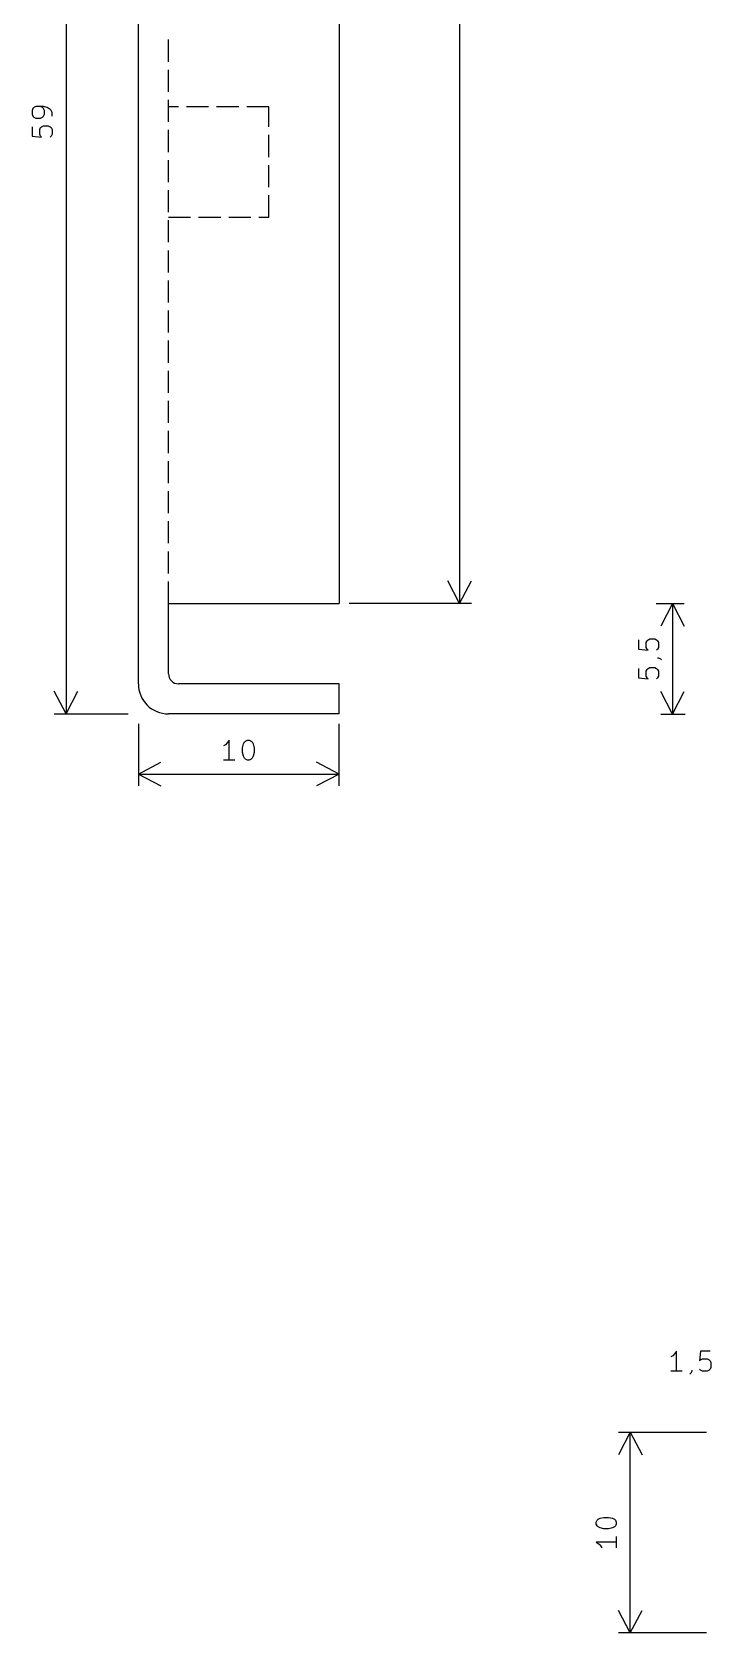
# Model space of a CAD drawing. Extents: x 111 to 500, y -217 to 4.
# Drawn here: x 137.2 to 171, y -212.1 to -132.3 of the extents above; entities that cross this region are included whole.
import ezdxf

# ---------------------------------------------------------------- set-up
doc = ezdxf.new("R2010")
doc.units = 0
doc.layers.add('BLACK', color=7, linetype='CONTINUOUS')

msp = doc.modelspace()

# ---------------------------------------------------------------- linework, layer by layer
at = {"layer": 'BLACK', "linetype": 'CONTINUOUS'}
for p, q in [((142.5, -164.8), (142.5, -49.8)), ((152.5, -53.8), (152.5, -160.8)), ((158.5, -53.8), (158.5, -160.8)), ((138.9, -107.3), (138.9, -166.3)), ((144, -133.8), (144, -132.7)), ((144, -135.3), (144, -134.2)), ((137.252438, -136.133333), (137.204819, -136.228571)), ((137.204819, -136.228571), (137.204819, -136.419047)), ((137.204819, -136.419047), (137.252438, -136.514285)), ((137.300057, -136.085714), (137.252438, -136.133333)), ((137.395295, -136.038095), (137.300057, -136.085714)), ((137.776247, -136.038095), (137.395295, -136.038095)), ((137.728628, -136.085714), (137.63339, -136.038095)), ((137.776247, -136.133333), (137.728628, -136.085714)), ((137.966723, -136.085714), (137.776247, -136.038095)), ((137.823866, -136.228571), (137.776247, -136.133333)), ((137.776247, -136.514285), (137.823866, -136.419047)), ((137.823866, -136.419047), (137.823866, -136.228571)), ((138.10958, -136.180952), (137.966723, -136.085714)), ((138.1572, -136.228571), (138.10958, -136.180952)), ((138.204819, -136.323809), (138.1572, -136.228571)), ((138.204819, -136.514285), (138.204819, -136.323809)), ((144, -136.8), (144, -135.7)), ((144.5, -136.05), (144, -136.05)), ((146, -136.05), (144.9, -136.05)), ((147.5, -136.05), (146.4, -136.05)), ((149, -136.05), (147.9, -136.05)), ((149, -137.05), (149, -136.05)), ((137.204819, -137.038095), (137.204819, -137.514285)), ((137.252438, -136.514285), (137.300057, -136.561904)), ((137.300057, -136.561904), (137.395295, -136.609523)), ((137.395295, -136.609523), (137.63339, -136.609523)), ((137.585771, -137.180952), (137.63339, -137.085714)), ((137.585771, -137.419047), (137.585771, -137.180952)), ((137.63339, -136.609523), (137.728628, -136.561904)), ((137.63339, -137.085714), (137.681009, -137.038095)), ((137.681009, -137.038095), (137.776247, -136.990476)), ((137.728628, -136.561904), (137.776247, -136.514285)), ((137.776247, -136.990476), (138.014342, -136.990476)), ((138.014342, -136.990476), (138.10958, -137.038095)), ((138.10958, -137.038095), (138.1572, -137.085714)), ((138.1572, -137.085714), (138.204819, -137.180952)), ((138.204819, -137.180952), (138.204819, -137.419047)), ((144, -138.3), (144, -137.2)), ((137.204819, -137.514285), (137.681009, -137.561904)), ((137.63339, -137.514285), (137.585771, -137.419047)), ((137.681009, -137.561904), (137.63339, -137.514285)), ((138.1572, -137.514285), (138.10958, -137.561904)), ((138.204819, -137.419047), (138.1572, -137.514285)), ((149, -138.55), (149, -137.45)), ((144, -139.8), (144, -138.7)), ((149, -140.05), (149, -138.95)), ((144, -141.3), (144, -140.2)), ((149, -141.55), (149, -140.45)), ((144, -141.55), (145.1, -141.55)), ((144, -142.8), (144, -141.7)), ((145.5, -141.55), (146.6, -141.55)), ((147, -141.55), (148.1, -141.55)), ((148.5, -141.55), (149, -141.55)), ((144, -144.3), (144, -143.2)), ((144, -145.8), (144, -144.7)), ((144, -147.3), (144, -146.2)), ((144, -148.8), (144, -147.7)), ((144, -150.3), (144, -149.2)), ((144, -151.8), (144, -150.7)), ((144, -153.3), (144, -152.2)), ((144, -154.8), (144, -153.7)), ((144, -156.3), (144, -155.2)), ((144, -157.8), (144, -156.7)), ((144, -159.3), (144, -158.2)), ((144, -160.8), (144, -159.7)), ((158.5, -160.8), (157.913579, -159.673496)), ((158.5, -160.8), (159.086421, -159.673496)), ((144, -164.3), (144, -160.8)), ((144, -160.8), (152.5, -160.8)), ((159.08642, -160.8), (153, -160.8)), ((168.293019, -160.806981), (169.689439, -160.806981)), ((169.103019, -160.806981), (168.516598, -161.933485)), ((169.103019, -160.806981), (169.103019, -166.306981)), ((169.103019, -160.806981), (169.68944, -161.933485)), ((167.407838, -162.6046), (167.407838, -163.08079)), ((167.78879, -162.747457), (167.836409, -162.652219)), ((167.78879, -162.985552), (167.78879, -162.747457)), ((167.836409, -162.652219), (167.884028, -162.6046)), ((167.884028, -162.6046), (167.979266, -162.556981)), ((167.979266, -162.556981), (168.217361, -162.556981)), ((168.217361, -162.556981), (168.312599, -162.6046)), ((168.312599, -162.6046), (168.360219, -162.652219)), ((168.360219, -162.652219), (168.407838, -162.747457)), ((168.407838, -162.747457), (168.407838, -162.985552)), ((167.407838, -163.08079), (167.884028, -163.128409)), ((167.836409, -163.08079), (167.78879, -162.985552)), ((167.884028, -163.128409), (167.836409, -163.08079)), ((168.360219, -163.08079), (168.312599, -163.128409)), ((168.407838, -162.985552), (168.360219, -163.08079)), ((168.360219, -163.509361), (168.407838, -163.509361)), ((168.407838, -163.509361), (168.503076, -163.55698)), ((167.407838, -164.033171), (167.407838, -164.509361)), ((167.78879, -164.176028), (167.836409, -164.08079)), ((167.78879, -164.414123), (167.78879, -164.176028)), ((167.836409, -164.08079), (167.884028, -164.033171)), ((167.884028, -164.033171), (167.979266, -163.985552)), ((167.979266, -163.985552), (168.217361, -163.985552)), ((168.217361, -163.985552), (168.312599, -164.033171)), ((168.312599, -164.033171), (168.360219, -164.08079)), ((168.360219, -164.08079), (168.407838, -164.176028)), ((168.407838, -164.176028), (168.407838, -164.414123)), ((168.503076, -163.55698), (168.550695, -163.604599)), ((152.5, -164.8), (144.5, -164.8)), ((152.5, -166.3), (152.5, -164.8)), ((167.407838, -164.509361), (167.884028, -164.55698)), ((167.836409, -164.509361), (167.78879, -164.414123)), ((167.884028, -164.55698), (167.836409, -164.509361)), ((168.360219, -164.509361), (168.312599, -164.55698)), ((168.407838, -164.414123), (168.360219, -164.509361)), ((138.9, -166.3), (138.313579, -165.173496)), ((138.9, -166.3), (139.486421, -165.173496)), ((169.103019, -166.306981), (168.516598, -165.180477)), ((169.103019, -166.306981), (169.68944, -165.180477)), ((138.31358, -166.3), (142, -166.3)), ((152.5, -166.3), (144, -166.3)), ((168.516599, -166.306981), (169.733019, -166.306981)), ((142.5, -166.8), (142.5, -169.88642)), ((152.5, -169.88642), (152.5, -166.8)), ((146.833333, -167.842914), (146.738095, -167.890533)), ((146.928571, -167.747676), (146.833333, -167.842914)), ((147.023809, -167.604819), (146.928571, -167.747676)), ((147.023809, -168.604819), (147.023809, -167.604819)), ((147.690476, -167.985771), (147.738095, -167.795295)), ((147.690476, -168.223866), (147.690476, -167.985771)), ((147.738095, -168.414342), (147.690476, -168.223866)), ((147.738095, -167.795295), (147.785714, -167.700057)), ((147.785714, -167.700057), (147.833333, -167.652438)), ((147.833333, -167.652438), (147.928571, -167.604819)), ((147.928571, -167.604819), (148.023809, -167.604819)), ((148.023809, -167.604819), (148.119047, -167.652438)), ((148.119047, -167.652438), (148.166666, -167.700057)), ((148.166666, -167.700057), (148.214285, -167.795295)), ((148.214285, -167.795295), (148.261904, -167.985771)), ((148.261904, -168.223866), (148.214285, -168.414342)), ((148.261904, -167.985771), (148.261904, -168.223866)), ((142.5, -169.3), (143.626504, -168.713579)), ((147.309523, -168.604819), (146.738095, -168.604819)), ((147.785714, -168.50958), (147.738095, -168.414342)), ((147.833333, -168.5572), (147.785714, -168.50958)), ((147.928571, -168.604819), (147.833333, -168.5572)), ((148.023809, -168.604819), (147.928571, -168.604819)), ((148.119047, -168.5572), (148.023809, -168.604819)), ((148.166666, -168.50958), (148.119047, -168.5572)), ((148.214285, -168.414342), (148.166666, -168.50958)), ((152.5, -169.3), (151.373496, -168.713579)), ((142.5, -169.3), (152.5, -169.3)), ((142.5, -169.3), (143.626504, -169.886421)), ((152.5, -169.3), (151.373496, -169.886421)), ((169.115238, -198.292914), (169.02, -198.340533)), ((169.210476, -198.197676), (169.115238, -198.292914)), ((169.305714, -198.054819), (169.210476, -198.197676)), ((169.305714, -199.054819), (169.305714, -198.054819)), ((170.49619, -198.054819), (170.448571, -198.531009)), ((170.448571, -198.531009), (170.49619, -198.48339)), ((170.97238, -198.054819), (170.49619, -198.054819)), ((170.49619, -198.48339), (170.591428, -198.435771)), ((170.591428, -198.435771), (170.829523, -198.435771)), ((170.829523, -198.435771), (170.924761, -198.48339)), ((170.924761, -198.48339), (170.97238, -198.531009)), ((170.97238, -198.531009), (171.019999, -198.626247)), ((171.019999, -198.626247), (171.019999, -198.864342)), ((169.591428, -199.054819), (169.02, -199.054819)), ((170.02, -199.150057), (169.972381, -199.197676)), ((170.067619, -199.054819), (170.02, -199.150057)), ((170.067619, -199.0072), (170.067619, -199.054819)), ((170.49619, -199.0072), (170.448571, -198.95958)), ((170.591428, -199.054819), (170.49619, -199.0072)), ((170.829523, -199.054819), (170.591428, -199.054819)), ((170.924761, -199.0072), (170.829523, -199.054819)), ((170.97238, -198.95958), (170.924761, -199.0072)), ((171.019999, -198.864342), (170.97238, -198.95958)), ((167, -202.1), (166.413579, -203.226504)), ((166.41358, -202.1), (170.8, -202.1)), ((167, -212.1), (167, -202.1)), ((167, -202.1), (167.586421, -203.226504)), ((165.304819, -206.57619), (165.352438, -206.480952)), ((165.304819, -206.671428), (165.304819, -206.57619)), ((165.352438, -206.480952), (165.400057, -206.433333)), ((165.400057, -206.433333), (165.495295, -206.385714)), ((165.495295, -206.385714), (165.685771, -206.338095)), ((165.685771, -206.338095), (165.923866, -206.338095)), ((165.923866, -206.338095), (166.114342, -206.385714)), ((166.114342, -206.385714), (166.20958, -206.433333)), ((166.20958, -206.433333), (166.2572, -206.480952)), ((166.2572, -206.480952), (166.304819, -206.57619)), ((166.304819, -206.57619), (166.304819, -206.671428)), ((165.352438, -206.766666), (165.304819, -206.671428)), ((165.400057, -206.814285), (165.352438, -206.766666)), ((165.495295, -206.861904), (165.400057, -206.814285)), ((165.685771, -206.909523), (165.495295, -206.861904)), ((165.923866, -206.909523), (165.685771, -206.909523)), ((166.114342, -206.861904), (165.923866, -206.909523)), ((166.20958, -206.814285), (166.114342, -206.861904)), ((166.2572, -206.766666), (166.20958, -206.814285)), ((166.304819, -206.671428), (166.2572, -206.766666)), ((166.304819, -207.290476), (166.304819, -207.861904)), ((166.304819, -207.57619), (165.304819, -207.57619)), ((165.304819, -207.57619), (165.447676, -207.671428)), ((165.447676, -207.671428), (165.542914, -207.766666)), ((165.542914, -207.766666), (165.590533, -207.861904)), ((167, -212.1), (166.413579, -210.973496)), ((167, -212.1), (167.586421, -210.973496)), ((170.8, -212.1), (166.41358, -212.1))]:
    msp.add_line(p, q, dxfattribs=at)
at = {"layer": 'BLACK'}
for centre, radius in [((144.5, -164.3), 0.5), ((144, -164.8), 1.5)]:
    msp.add_arc(centre, radius, -180, -90, dxfattribs=at)

doc.saveas('drawing.dxf')
